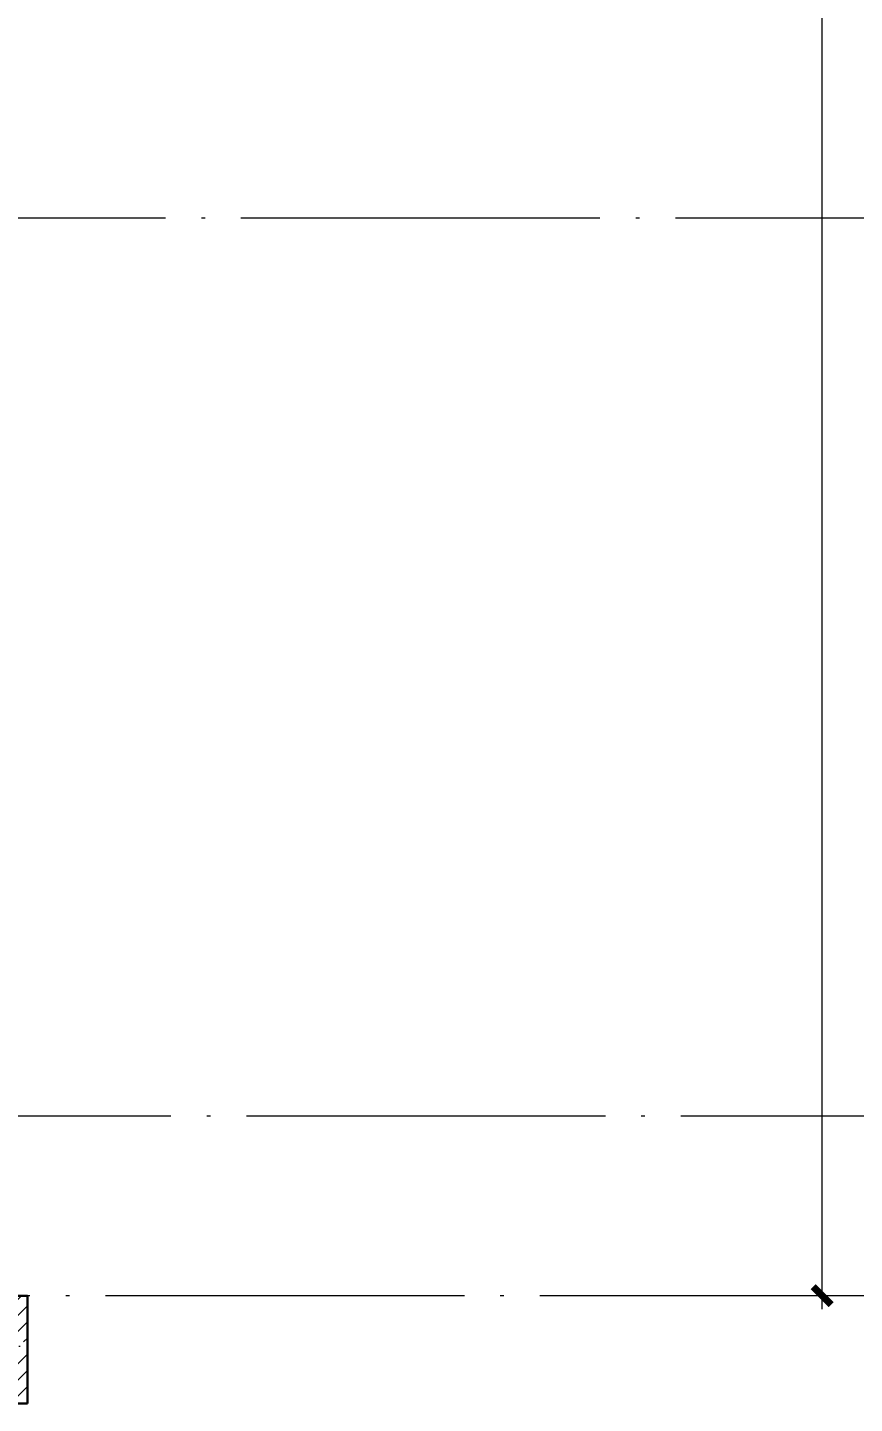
# Model space of a CAD drawing. Extents: x -965262 to 1142518, y -357520 to 71675.
# Drawn here: x 357626 to 362232, y -196652 to -188990 of the extents above; entities that cross this region are included whole.
import ezdxf

# ---------------------------------------------------------------- set-up
doc = ezdxf.new("R2010")
doc.units = 0
doc.header["$LTSCALE"] = 10
doc.linetypes.add('DOTE', pattern=[2.42, 2, -0.2, 0.02, -0.2])
doc.layers.get('0').update_dxf_attribs({"linetype": 'CONTINUOUS', "lineweight": 30})
doc.layers.get('Defpoints').update_dxf_attribs({"linetype": 'CONTINUOUS'})
doc.layers.add('DOTE', color=7, linetype='DOTE', lineweight=9)
doc.styles.add('ГОСТ 2м', font='isocpeur.ttf', dxfattribs={"width": 0.8, "height": 250})
doc.dimstyles.new('ГОСТ 2м', dxfattribs={"dimtxt": 250, "dimasz": 100, "dimexe": 75, "dimexo": 150, "dimgap": 62.5, "dimtad": 1, "dimdec": 0, "dimtxsty": 'ГОСТ 2м', "dimblk": 'ARCHTICK', "dimcen": 150, "dimdle": 75, "dimclrd": 256, "dimclre": 256, "dimclrt": 256, "dimadec": 0, "dimazin": 0, "dimtfac": 1, "dimtdec": 0, "dimtmove": 0, "dimatfit": 3, "dimldrblk": 'OBLIQUE', "dimfxl": 1, "dimlwd": 15, "dimlwe": 15, "dimarcsym": 0})

# ---------------------------------------------------------------- blocks, each defined once
blk = doc.blocks.new('_ArchTick')
at = {"color": 0, "linetype": 'ByBlock', "lineweight": 0, "const_width": 0.4}
blk.add_lwpolyline([(-0.5, -0.5), (0.5, 0.5)], dxfattribs=at)
blk = doc.blocks.new('*D1834')
at = {"lineweight": 15, "transparency": 16777216}
for p, q in [((362052.4, -196127.1), (362052.4, -166167.1)), ((362950.6, -166242.1), (361977.4, -166242.1)), ((362950.6, -196052.1), (361977.4, -196052.1))]:
    blk.add_line(p, q, dxfattribs=at)
at = {"layer": 'Defpoints', "color": 0, "lineweight": 15, "transparency": 16777216}
for p in [(362052.4, -166242.1), (363100.6, -166242.1, -1451.3), (363100.6, -196052.1, -1451.3)]:
    blk.add_point(p, dxfattribs=at)
at = {"lineweight": 15, "transparency": 16777216, "xscale": 100, "yscale": 100, "zscale": 100}
for p, rotation in [((362052.4, -166242.1), 90), ((362052.4, -196052.1), 270)]:
    blk.add_blockref('_ArchTick', p, dxfattribs=dict(at, rotation=rotation))
at = {"lineweight": 15, "transparency": 16777216, "insert": (361839.9, -181147.1), "char_height": 250, "attachment_point": 5, "rotation": 90, "style": 'ГОСТ 2м'}
blk.add_mtext('{\\H1.2x;29810}', dxfattribs=at)
blk = doc.blocks.new('_Oblique')
at = {"color": 0, "linetype": 'ByBlock', "lineweight": -2}
blk.add_line((-0.5, -0.5), (0.5, 0.5), dxfattribs=at)

msp = doc.modelspace()

# ---------------------------------------------------------------- hatches: boundary and pattern name
at = {"lineweight": 15}
h = msp.add_hatch(dxfattribs=at)
h.set_pattern_fill('ANSI35', scale=20, style=0)
h.set_pattern_definition([(45, (381805.59, -211172.12), (-89.80256, 89.80256), []), (45, (381895.4, -211172.12), (-89.80256, 89.80256), [158.75, -31.75, 0, -31.75])])
h.paths.add_polyline_path([(357625.6, -196052.1), (357225.6, -196052.1), (357225.6, -196652.1), (357625.6, -196652.1)])

# ---------------------------------------------------------------- linework, layer by layer
at = {"color": 7, "lineweight": 30}
for p, q in [((357625.6, -196052.1, 8350.5), (357225.6, -196052.1, 8350.5)), ((357625.6, -196652.1, 8350.5), (357625.6, -196052.1, 8350.5)), ((357225.6, -196652.1, 8350.5), (357625.6, -196652.1, 8350.5))]:
    msp.add_line(p, q, dxfattribs=at)
at = {"layer": 'DOTE', "color": 7, "ltscale": 100}
for p, q in [((375334.5, -190052.1, 6899.2), (332817.3, -190052.1, 6899.2)), ((375364.7, -195052.1, 6899.2), (333857, -195052.1, 10159)), ((376999.2, -196052.1, 6899.2), (332817.3, -196052.1, 6899.2))]:
    msp.add_line(p, q, dxfattribs=at)

# ---------------------------------------------------------------- dimensions: what is measured, and where the dimension line sits
at = {"lineweight": 15}
dim = msp.add_linear_dim(base=(362052.4, -166242.1, 9801.8), p1=(363100.6, -196052.1, 8350.5), p2=(363100.6, -166242.1, 8350.5), angle=90, text='{\\H1.2x;<>}', dimstyle='ГОСТ 2м', dxfattribs=at)
dim.commit()
dim.dimension.update_dxf_attribs({"geometry": '*D1834', "text_midpoint": (361839.9, -181147.1, 9801.8)})

doc.saveas('drawing.dxf')
